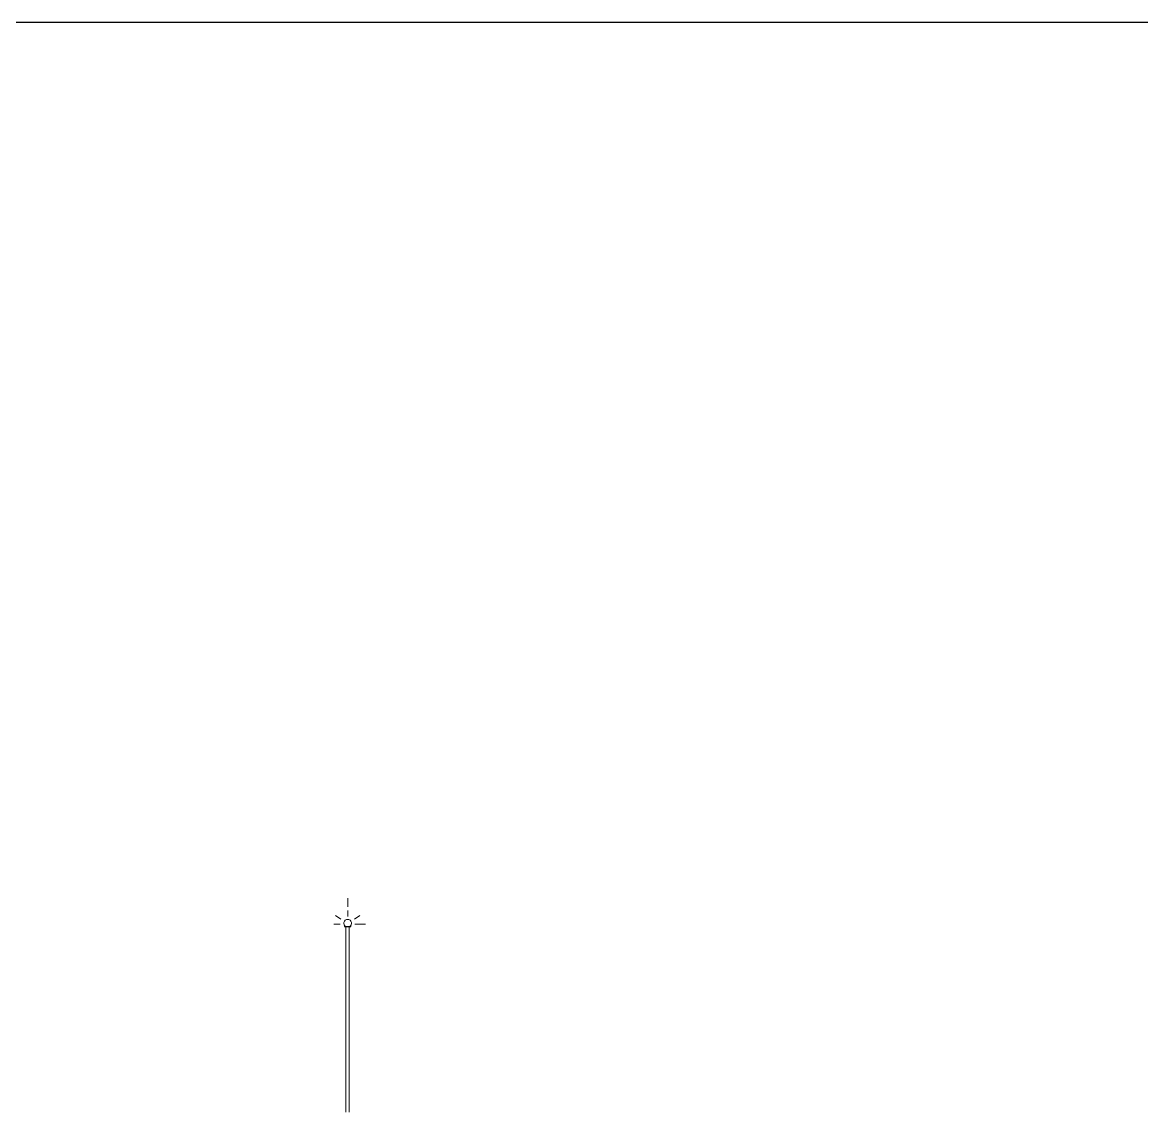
# Model space of a CAD drawing. Header units: inches. Extents: x 11 to 128, y 20 to 108.
# Drawn here: x 27.15 to 40.01, y 95.14 to 107.69 of the extents above; entities that cross this region are included whole.
import ezdxf

# ---------------------------------------------------------------- set-up
doc = ezdxf.new("R2010")
doc.units = ezdxf.units.IN
doc.header["$MEASUREMENT"] = 0
doc.layers.add('Fixtures', color=255, linetype='Continuous', lineweight=18)
doc.layers.add('hatch', color=8, linetype='Continuous', lineweight=9)
doc.layers.add('Text', color=255, linetype='Continuous')

msp = doc.modelspace()

# ---------------------------------------------------------------- linework, layer by layer
at = {"layer": 'Fixtures', "linetype": 'Continuous'}
for p, q in [((30.849, 97.287), (30.849, 97.29)), ((30.849, 97.29), (30.923, 97.29)), ((30.849, 97.287), (30.849, 97.29)), ((30.849, 97.29), (30.923, 97.29)), ((30.849, 97.287), (30.923, 97.287)), ((30.849, 97.287), (30.923, 97.287)), ((30.905, 97.29), (30.905, 95.156)), ((30.905, 97.29), (30.905, 95.156)), ((30.923, 97.287), (30.923, 97.29)), ((30.923, 97.287), (30.923, 97.29))]:
    msp.add_line(p, q, dxfattribs=at)
at = {"layer": 'Fixtures'}
for p, q in [((30.867, 95.414), (30.867, 97.29)), ((30.867, 95.414), (30.867, 97.29)), ((30.867, 95.156), (30.867, 95.418)), ((30.867, 95.156), (30.867, 95.418))]:
    msp.add_line(p, q, dxfattribs=at)
at = {"layer": 'Fixtures', "color": 1}
msp.add_line((30.867, 95.156), (30.867, 95.958), dxfattribs=at)
at = {"layer": 'Fixtures', "ltscale": 0.005}
msp.add_arc((30.886, 97.329), 0.0442, 296.1381, 243.8619, dxfattribs=at)
msp.add_arc((30.886, 97.329), 0.0442, 296.1381, 243.8619, dxfattribs=at)
at = {"layer": 'hatch'}
for p, q in [((30.887, 97.517), (30.887, 97.617)), ((30.887, 97.517), (30.887, 97.617)), ((30.809, 97.375), (30.748, 97.419)), ((30.809, 97.375), (30.748, 97.419)), ((30.887, 97.444), (30.887, 97.474)), ((30.887, 97.444), (30.887, 97.474)), ((30.887, 97.405), (30.887, 97.444)), ((30.887, 97.405), (30.887, 97.444)), ((30.965, 97.375), (31.025, 97.419)), ((30.965, 97.375), (31.025, 97.419)), ((30.801, 97.318), (30.726, 97.318)), ((30.801, 97.318), (30.726, 97.318)), ((31.09, 97.318), (30.969, 97.318)), ((31.09, 97.318), (30.969, 97.318))]:
    msp.add_line(p, q, dxfattribs=at)
at = {"layer": 'Text', "color": 2, "true_color": 0xffff00}
msp.add_lwpolyline([(10.507, 19.534), (127.912, 19.534), (127.912, 107.686), (10.507, 107.686)], close=True, dxfattribs=at)

doc.saveas('drawing.dxf')
